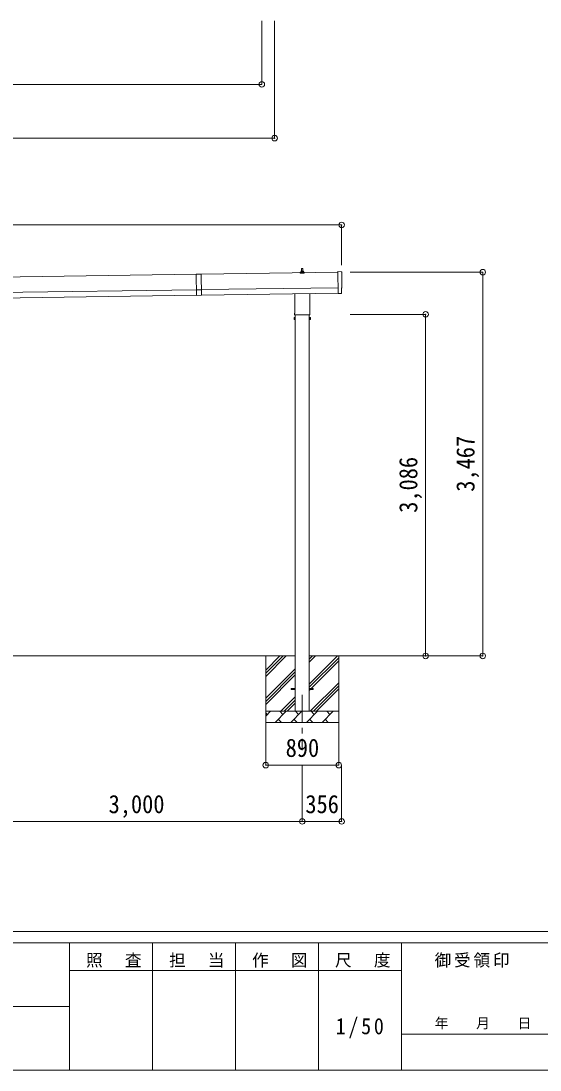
# Model space of a CAD drawing. Units: millimetres at full size, sheet at 1:50. Extents: x -14053 to 14053, y -9700 to 9700.
# Drawn here: x 4064 to 8754, y -9700 to -222 of the extents above; entities that cross this region are included whole.
import ezdxf
from ezdxf.enums import TextEntityAlignment as Align

# ---------------------------------------------------------------- set-up
doc = ezdxf.new("R2010")
doc.units = ezdxf.units.MM
doc.header["$LTSCALE"] = 50
doc.header["$PDMODE"] = 32
doc.header["$PDSIZE"] = 50
doc.linetypes.add('CHAIN1', pattern=[8, 5, -1, 1, -1])
for name, color, linetype, lineweight in [('0-0_0', 7, 'Continuous', 9), ('0-1_Defpoints', 4, 'Continuous', 9), ('0-6_PARTS1', 6, 'Continuous', 9), ('F-0', 7, 'Continuous', 9)]:
    doc.layers.add(name, color=color, linetype=linetype, lineweight=lineweight)
doc.styles.add('ＭＳ ゴシック', font='')
doc.styles.get('ＭＳ ゴシック').set_extended_font_data('MS Gothic')

msp = doc.modelspace()

# ---------------------------------------------------------------- linework, layer by layer
at = {"layer": '0-0_0'}
for p, q in [((6543, -5958.82), (3668, -5958.82)), ((6275.5, -5958.82), (6275.5, -6558.82)), ((6275.5, -6143.87), (6460.55, -5958.82)), ((6275.5, -6115.59), (6432.27, -5958.82)), ((6275.5, -6087.3), (6403.98, -5958.82)), ((7956.38, -5958.82), (6668, -5958.82)), ((6668, -6213.92), (6923.1, -5958.82)), ((6668, -6015.93), (6725.11, -5958.82)), ((6668, -5987.64), (6696.83, -5958.82)), ((6935.5, -5958.82), (6935.5, -6558.82)), ((6668, -6242.2), (6935.5, -5974.7)), ((6668, -6270.49), (6935.5, -6002.99)), ((6275.5, -6341.86), (6543, -6074.36)), ((6275.5, -6370.14), (6543, -6102.64)), ((6275.5, -6398.43), (6543, -6130.93)), ((6677.66, -6458.82), (6935.5, -6200.98)), ((6705.94, -6458.82), (6935.5, -6229.26)), ((6413.1, -6458.82), (6543, -6328.92)), ((6734.23, -6458.82), (6935.5, -6257.55)), ((6441.39, -6458.82), (6543, -6357.2)), ((6469.67, -6458.82), (6543, -6385.49)), ((6275.5, -6458.82), (6935.5, -6458.82)), ((6275.5, -6501.71), (6318.4, -6458.82)), ((6289.84, -6487.37), (6275.5, -6473.03)), ((6359.82, -6558.82), (6459.82, -6458.82)), ((6388.37, -6530.27), (6416.92, -6558.82)), ((6431.26, -6487.37), (6402.71, -6458.82)), ((6501.24, -6558.82), (6601.24, -6458.82)), ((6529.79, -6530.27), (6558.35, -6558.82)), ((6572.69, -6487.37), (6544.13, -6458.82)), ((6642.66, -6558.82), (6742.66, -6458.82)), ((6671.21, -6530.27), (6699.77, -6558.82)), ((6714.11, -6487.37), (6685.55, -6458.82)), ((6784.08, -6558.82), (6884.08, -6458.82)), ((6812.63, -6530.27), (6841.19, -6558.82)), ((6855.53, -6487.37), (6826.97, -6458.82)), ((6932.22, -6458.82), (6935.5, -6455.54)), ((6935.5, -6558.82), (6275.5, -6558.82))]:
    msp.add_line(p, q, dxfattribs=at)
at = {"layer": '0-1_Defpoints'}
for p, q in [((6599.5, -2483.84), (6600.23, -2460.32)), ((6601.23, -2459.34), (6609.78, -2459.34)), ((6610.78, -2460.32), (6611.5, -2483.84)), ((5647.73, -2510.37), (282.78, -2587.02)), ((5647.72, -2509.37), (5650.46, -2701.35)), ((6928.1, -2492.08), (5692.73, -2509.73)), ((6587.25, -2499.34), (6587.25, -2491.63)), ((6623.75, -2499.34), (6587.25, -2499.34)), ((6587.64, -2490.84), (6623.37, -2490.84)), ((6588.02, -2490.66), (6594.74, -2489.03)), ((6595.12, -2488.84), (6615.89, -2488.84)), ((6595.5, -2488.06), (6595.5, -2483.84)), ((6596.5, -2483.84), (6614.5, -2483.84)), ((6615.5, -2488.06), (6615.5, -2483.84)), ((6622.99, -2490.66), (6616.27, -2489.03)), ((6623.75, -2499.34), (6623.75, -2491.63)), ((284.78, -2727), (5649.73, -2650.36)), ((5694.75, -2651.22), (5649.76, -2651.86)), ((5694.73, -2649.72), (6930.1, -2632.07)), ((285.5, -2777), (5650.45, -2700.35)), ((5695.46, -2700.71), (5650.46, -2701.35)), ((5695.44, -2699.71), (6930.82, -2682.06)), ((6537.2, -2863.33), (6537.2, -2687.69)), ((6673.8, -2685.74), (6673.8, -2863.33)), ((6930.86, -2684.83), (6930.87, -2685.83)), ((6950.5, -2685.55), (6957.41, -2685.09)), ((6531.5, -2901.61), (6532.26, -2900.29)), ((6531.5, -2901.61), (6531.5, -2918.61)), ((6531.5, -2918.61), (6532.26, -2919.92)), ((6538.5, -2905.2), (6532.26, -2905.2)), ((6538.5, -2915.01), (6532.26, -2915.01)), ((6538.5, -2919.92), (6532.26, -2919.92)), ((6535.5, -2872.11), (6535.5, -2866.61)), ((6673.44, -2875.61), (6537.57, -2875.61)), ((6541, -2919.31), (6538.5, -2919.31)), ((6543, -2875.61), (6543, -6458.82)), ((6668, -6458.82), (6668, -2875.61)), ((6670, -2919.31), (6672.5, -2919.31)), ((6672.5, -2905.2), (6678.74, -2905.2)), ((6672.5, -2915.01), (6678.74, -2915.01)), ((6672.5, -2919.92), (6678.74, -2919.92)), ((6675.5, -2866.61), (6675.5, -2872.11)), ((6679.5, -2901.61), (6678.74, -2900.29)), ((6679.5, -2918.61), (6678.74, -2919.92)), ((6679.5, -2901.61), (6679.5, -2918.61)), ((6505.5, -6254.32), (6543, -6254.32)), ((6505.5, -6263.32), (6505.5, -6254.32)), ((6668, -6254.32), (6705.5, -6254.32)), ((6705.5, -6263.32), (6705.5, -6254.32)), ((6505.5, -6263.32), (6543, -6263.32)), ((6668, -6263.32), (6705.5, -6263.32))]:
    msp.add_line(p, q, dxfattribs=at)
at = {"layer": '0-1_Defpoints', "color": 7, "linetype": 'CHAIN1'}
msp.add_line((6605.5, -6308.82), (6605.5, -6808.82), dxfattribs=at)
at = {"layer": '0-1_Defpoints'}
for points in [[(5647.72, -2509.37), (5692.72, -2508.73), (5695.46, -2700.71)], [(6959.62, -2488.2), (6928.03, -2487), (6930.86, -2684.83)], [(6960.21, -2682.06), (6959.54, -2635.03), (6960.14, -2635.03)], [(6949.75, -2685.29), (6949.08, -2684.67), (6930.87, -2685.83)], [(6538.5, -2919.92), (6538.5, -2900.29), (6532.26, -2900.29)], [(6538.5, -2919.31), (6538.5, -2900.91), (6541, -2900.91)], [(6672.5, -2919.31), (6672.5, -2900.91), (6670, -2900.91)], [(6672.5, -2919.92), (6672.5, -2900.29), (6678.74, -2900.29)]]:
    msp.add_lwpolyline(points, dxfattribs=at)
for points in [[(6541, -2920.61), (6541, -2899.61), (6543, -2899.61), (6543, -2920.61)], [(6670, -2920.61), (6670, -2899.61), (6668, -2899.61), (6668, -2920.61)]]:
    msp.add_lwpolyline(points, close=True, dxfattribs=at)
for centre, radius, start, end in [((6601.23, -2460.34), 1, 90, 178.60509), ((6609.78, -2460.34), 1, 1.39491, 90), ((6588.25, -2491.63), 1, 103.62699, 180), ((6594.5, -2488.06), 1, 283.62699, 0), ((6599.59, -2484.48), 4.13, 90, 171.17633), ((6596.5, -2484.84), 1, 90, 180), ((6608.84, -2483.84), 4.83, 133.60282, 180), ((6602.17, -2483.84), 4.83, 0, 46.39718), ((6611.42, -2484.48), 4.13, 8.82367, 90), ((6614.5, -2484.84), 1, 0, 90), ((6616.5, -2488.06), 1, 180, 256.37301), ((6622.75, -2491.63), 1, 0, 76.37301), ((6547.74, -2910.11), 16.24, 162.41205, 197.58795), ((6535.85, -2902.74), 4.34, 145.61575, 214.38425), ((6535.85, -2917.47), 4.34, 145.61575, 214.38425), ((6539.5, -2866.61), 4, 125.09963, 180), ((6539.5, -2872.11), 4, 180, 194.47751), ((6539.5, -2872.11), 4, 194.47751, 241.04498), ((6671.5, -2872.11), 4, 298.95502, 345.52249), ((6671.5, -2866.61), 4, 0, 54.90037), ((6671.5, -2872.11), 4, 345.52249, 0), ((6663.26, -2910.11), 16.24, 342.41205, 17.58795), ((6675.16, -2902.74), 4.34, 325.61575, 34.38425), ((6675.16, -2917.47), 4.34, 325.61575, 34.38425)]:
    msp.add_arc(centre, radius, start, end, dxfattribs=at)
for centre, major_axis, ratio, start_param, end_param in [((6959.51, -2491.19), (3, 0.04), 0.99863, 6.2683889, 7.8016218), ((11725.89, -2493.54), (-4762.89, -68.04), 0.99863, 6.2683889, 6.2976778), ((6960.08, -2630.63), (4.41, 0.06), 0.99863, 4.712389, 6.2976778), ((6950.43, -2684.55), (0.737, -0.68), 0.9974, 4.712389, 5.5252311), ((6957.21, -2682.09), (2.21, -2.04), 0.9974, 5.5252311, 7.0411395)]:
    msp.add_ellipse(centre, major_axis=major_axis, ratio=ratio, start_param=start_param, end_param=end_param, dxfattribs=at)
at = {"layer": '0-6_PARTS1'}
for p, q in [((6240.27, -794.69), (6240.27, -222.24)), ((6355.77, -1281.09), (6355.77, -222.24)), ((367.27, -794.69), (6240.27, -794.69)), ((251.77, -1281.09), (6355.77, -1281.09)), ((251.5, -2065), (6961.5, -2065)), ((6961.5, -2065), (6961.5, -2429.3)), ((8237.02, -2491.78), (7039.44, -2491.78)), ((8237.02, -5958.82), (8237.02, -2491.78)), ((7720.39, -2872.81), (7039.44, -2872.81)), ((7720.39, -5958.82), (7720.39, -2872.81)), ((7720.39, -5958.82), (7039.44, -5958.82)), ((8237.02, -5958.82), (7039.44, -5958.82)), ((6275.5, -6945.58), (6275.5, -6558.82)), ((6935.5, -6945.58), (6935.5, -6558.82)), ((6275.5, -6945.58), (6935.5, -6945.58)), ((6605.5, -7454.03), (6605.5, -6945.58)), ((6961.5, -7454.03), (6961.5, -6945.58)), ((3605.5, -7454.03), (6605.5, -7454.03)), ((6605.5, -7454.03), (6961.5, -7454.03))]:
    msp.add_line(p, q, dxfattribs=at)
for p in [(6240.27, -794.69), (6355.77, -1281.09), (6961.5, -2065), (8237.02, -2491.78), (7720.39, -2872.81), (7720.39, -5958.82), (8237.02, -5958.82), (6275.5, -6945.58), (6935.5, -6945.58), (6605.5, -7454.03), (6961.5, -7454.03)]:
    msp.add_point(p, dxfattribs=at)
at = {"layer": 'F-0', "color": 5, "lineweight": 5}
for p, q in [((-14053.43, -8450), (13346.57, -8450)), ((-14053.43, -8550), (8901.98, -8550)), ((4501.97, -8550), (4501.97, -9700)), ((5251.97, -8550), (5251.97, -9700)), ((6001.97, -8550), (6001.97, -9700)), ((6751.97, -8550), (6751.97, -9700)), ((7501.97, -8550), (7501.97, -9700)), ((4501.97, -8800), (7501.97, -8800)), ((-5748.03, -9125), (4501.97, -9125)), ((7501.97, -9375), (8901.98, -9375)), ((-14053.43, -9700), (13346.57, -9700))]:
    msp.add_line(p, q, dxfattribs=at)

# ---------------------------------------------------------------- texts
at = {"layer": '0-6_PARTS1', "color": 7, "style": 'ＭＳ ゴシック', "width": 0.9}
for s, p in [('3,467', (8212.02, -4475.3)), ('3,086', (7695.39, -4665.81))]:
    msp.add_text(s, height=165, rotation=90, dxfattribs=at).set_placement(p, align=Align.BOTTOM_LEFT)
for s, p in [('890', (6455.5, -6920.58)), ('3,000', (4855.5, -7429.03)), ('356', (6633.5, -7429.03))]:
    msp.add_text(s, height=165, dxfattribs=at).set_placement(p, align=Align.BOTTOM_LEFT)
at = {"layer": 'F-0', "style": 'ＭＳ ゴシック'}
msp.add_text('年\u3000\u3000月\u3000\u3000日', height=91.64, dxfattribs=at).set_placement((7801.98, -9350), align=Align.BOTTOM_LEFT)
at = {"layer": 'F-0', "attachment_point": 7, "style": 'ＭＳ ゴシック'}
for s, insert, char_height in [('\\T1.17;照\u3000査', (4651.98, -8775), 110), ('\\T1.17;担\u3000当', (5401.98, -8775), 110), ('\\T1.17;作\u3000図', (6151.97, -8775), 110), ('\\T1.17;尺\u3000度', (6901.98, -8775), 110), ('\\T1.17;御受領印', (7801.97, -8775), 110), ('\\T1.28;\\W0.9;1/50', (6908.22, -9412.5), 146.6)]:
    msp.add_mtext(s, dxfattribs=dict(at, insert=insert, char_height=char_height))

doc.saveas('drawing.dxf')
